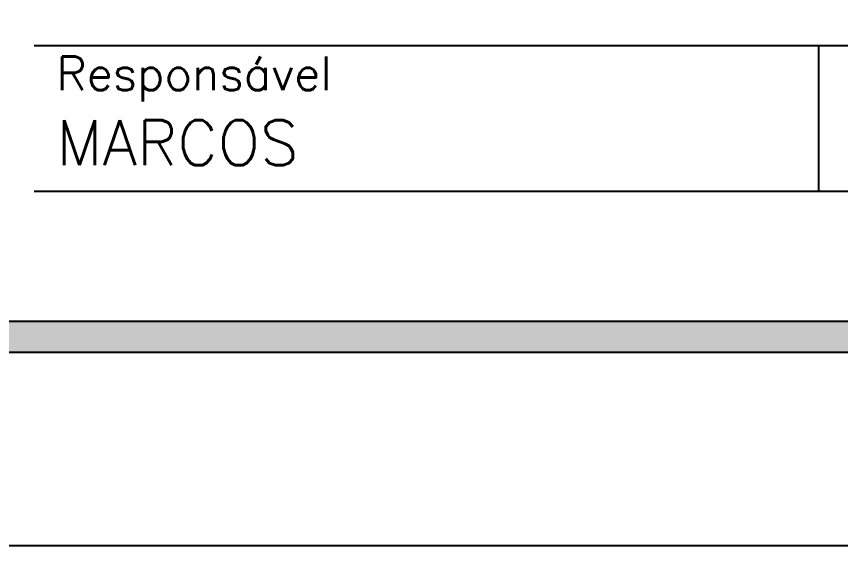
# Model space of a CAD drawing. Extents: x 0 to 119, y 0 to 84.
# Drawn here: x 101.322 to 104.997, y 0 to 2.359 of the extents above; entities that cross this region are included whole.
import ezdxf

# ---------------------------------------------------------------- set-up
doc = ezdxf.new("R2010")
doc.units = 0
doc.header["$LTSCALE"] = 100
doc.header["$MEASUREMENT"] = 0
doc.layers.add('2', color=2, linetype='CONTINUOUS')
doc.styles.get("Standard").update_dxf_attribs({"font": 'ROMANS.SHX'})

msp = doc.modelspace()

# ---------------------------------------------------------------- linework, layer by layer
at = {"layer": '2', "linetype": 'Continuous'}
for p, q in [((101.400081, 2.229962), (116.900081, 2.229962)), ((104.900081, 1.579962), (104.900081, 2.229962)), ((101.400081, 1.579962), (116.900081, 1.579962))]:
    msp.add_line(p, q, dxfattribs=at)
for points in [[(0.000081, -0.000038), (118.900081, -0.000038), (118.900081, 84.099962), (0.000081, 84.099962), (0.000081, -0.000038)], [(117.900081, 0.999962), (117.900081, 0.859962), (2.360081, 0.859962), (2.360081, 83.239962), (117.900081, 83.239962), (117.900081, 83.099962), (2.500081, 83.099962), (2.500081, 0.999962), (117.900081, 0.999962)], [(117.900081, 0.999962), (117.900081, 0.859962), (2.360081, 0.859962), (2.360081, 83.239962), (117.900081, 83.239962), (117.900081, 83.099962), (2.500081, 83.099962), (2.500081, 0.999962), (117.900081, 0.999962)], [(2.500081, 0.999962), (117.900081, 0.999962), (117.900081, 83.099962), (2.500081, 83.099962), (2.500081, 0.999962)]]:
    msp.add_lwpolyline(points, dxfattribs=at)
for points in [[(117.900081, 0.859962), (2.360081, 0.859962), (2.500081, 0.999962)], [(117.900081, 0.999962), (117.900081, 0.859962), (2.500081, 0.999962)]]:
    msp.add_solid(points, dxfattribs=at)

# ---------------------------------------------------------------- texts
for s, height, p in [('Responsável', 0.15, (101.500081, 2.029962)), ('MARCOS', 0.2, (101.499304, 1.696072))]:
    msp.add_text(s, height=height, dxfattribs=at).set_placement(p)

doc.saveas('drawing.dxf')
